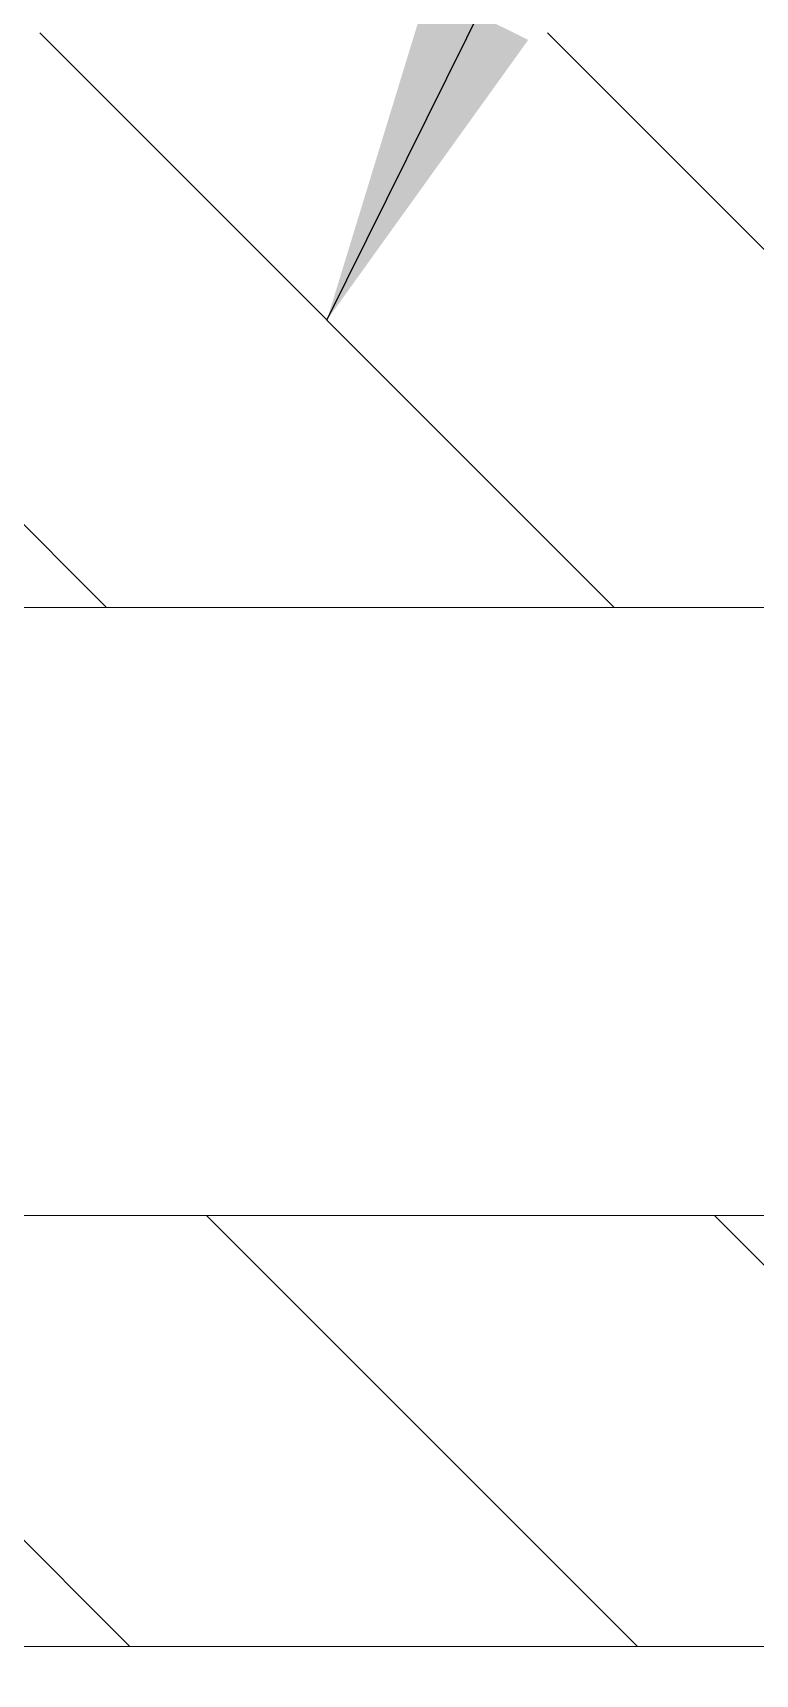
# Model space of a CAD drawing. Extents: x 174420 to 213214, y -41877 to -13498.
# Drawn here: x 180382.3 to 180552.1, y -25880.3 to -25494.6 of the extents above; entities that cross this region are included whole.
import ezdxf

# ---------------------------------------------------------------- set-up
doc = ezdxf.new("R2010")
doc.units = 0
doc.header["$LTSCALE"] = 500
doc.header["$MEASUREMENT"] = 0
doc.layers.get('0').update_dxf_attribs({"linetype": 'CONTINUOUS', "lineweight": 9})
doc.layers.add('COTAS', color=2, linetype='CONTINUOUS', lineweight=9)
doc.layers.add('FIBRA', color=3, linetype='CONTINUOUS', lineweight=20)
doc.styles.get("Standard").update_dxf_attribs({"font": 'SIMPLEX.shx', "width": 0.8, "height": 80})
doc.dimstyles.get("Standard").update_dxf_attribs({"dimtxt": 0.18, "dimasz": 0.18, "dimexe": 0.18, "dimexo": 0.0625, "dimgap": 0.09, "dimtad": 0, "dimtih": 1, "dimtoh": 1, "dimdec": 4, "dimzin": 0, "dimdsep": 46, "dimtxsty": 'Standard', "dimcen": 0.09, "dimadec": 0, "dimazin": 0, "dimtfac": 1, "dimtdec": 4, "dimtofl": 0, "dimtmove": 0, "dimatfit": 3, "dimfxl": 1, "dimtolj": 1, "dimtzin": 0, "dimarcsym": 0})

# ---------------------------------------------------------------- blocks, each defined once
blk = doc.blocks.new('*X39')
at = {"color": 0}
for p, q in [((1990.91, 2941.16), (1930.91, 3001.16)), ((2043.94, 2941.16), (1983.94, 3001.16)), ((2096.97, 2941.16), (2036.97, 3001.16)), ((1993.34, 2832.66), (1948.34, 2877.66)), ((2046.37, 2832.66), (2001.37, 2877.66)), ((2099.41, 2832.66), (2054.41, 2877.66))]:
    blk.add_line(p, q, dxfattribs=at)

msp = doc.modelspace()

# ---------------------------------------------------------------- linework, layer by layer
at = {"lineweight": 9}
for p, q in [((178247.92, -25629.62), (181162.83, -25629.62)), ((178157.97, -25772.49), (181072.88, -25772.49))]:
    msp.add_line(p, q, dxfattribs=at)
at = {"layer": 'FIBRA', "lineweight": 9}
msp.add_line((177687.83, -25873.74), (181792.83, -25873.74), dxfattribs=at)

# ---------------------------------------------------------------- block references
at = {"layer": 'COTAS', "lineweight": 9, "xscale": 2.25, "yscale": 2.25, "zscale": 2.25}
msp.add_blockref('*X39', (175920.04, -32247.24), dxfattribs=at)

# ---------------------------------------------------------------- leaders
at = {"layer": 'COTAS', "lineweight": 9, "annotation_type": 0, "has_hookline": 1, "hookline_direction": 0}
for points in [[(180451.4, -25562.12), (180662.73, -25135.74), (181748.28, -25135.74)], [(180058.88, -25827.85), (180394.58, -26148.54), (180502.33, -26148.54)]]:
    msp.add_leader(points, dimstyle='Standard', override={"dimscale": 10, "dimtxt": 10, "dimasz": 8, "dimexe": 2, "dimexo": 4, "dimgap": 3, "dimtad": 1, "dimtih": 0, "dimtoh": 0, "dimdec": 0, "dimcen": 1, "dimdle": 1, "dimtdec": 1}, dxfattribs=at)

doc.saveas('drawing.dxf')
